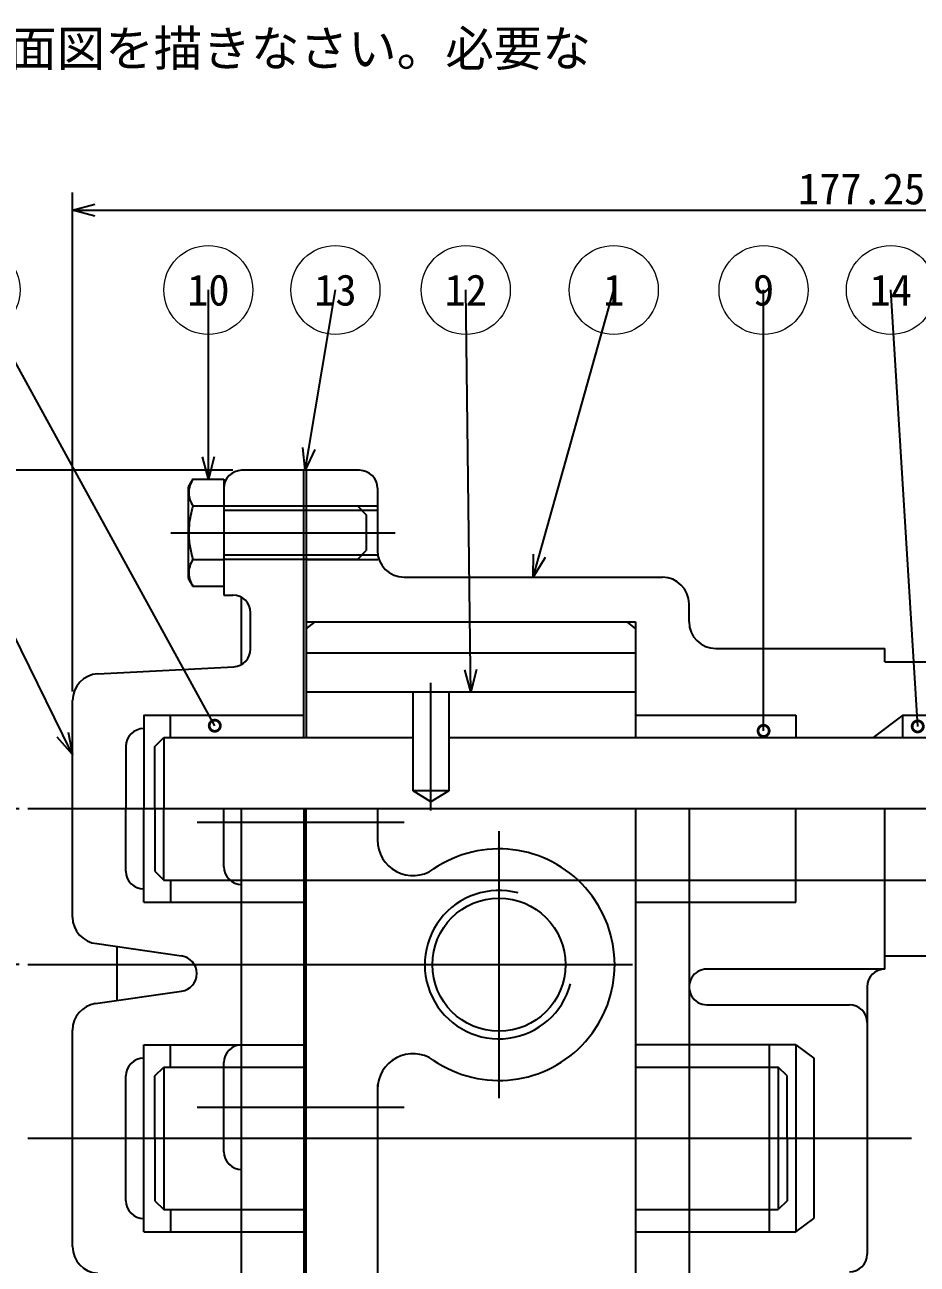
# Model space of a CAD drawing. Header units: millimetres. Extents: x 537 to 1000, y 82 to 403.
# Drawn here: x 773.8 to 874.1, y 154 to 293.2 of the extents above; entities that cross this region are included whole.
import ezdxf
from ezdxf import colors
from ezdxf.entities.mleader import LeaderData, LeaderLine
from ezdxf.enums import TextEntityAlignment as Align
from ezdxf.math import Vec2, Vec3

# ---------------------------------------------------------------- set-up
doc = ezdxf.new("R2010")
doc.units = ezdxf.units.MM
doc.layers.add('外形線', color=7, linetype='Continuous', lineweight=35)
doc.styles.add('ゴシック3.5', font='MS Gothic.ttf', dxfattribs={"height": 3.5})
doc.styles.add('横文字', font='MS Gothic.ttf', dxfattribs={"height": 3.5})
doc.dimstyles.new('機械', dxfattribs={"dimtxt": 3.5, "dimasz": 2.5, "dimexe": 2, "dimexo": 1, "dimtad": 3, "dimdsep": 46, "dimtxsty": '横文字', "dimblk": 'OPEN30', "dimcen": 0, "dimazin": 2, "dimtfac": 1, "dimtmove": 0, "dimatfit": 3, "dimldrblk": 'OPEN30', "dimfxl": 1, "dimarcsym": 0})

# ---------------------------------------------------------------- blocks, each defined once
blk = doc.blocks.new('_Open30')
at = {"color": 0, "linetype": 'ByBlock', "lineweight": -2}
for p, q in [((-1, 0.26794919), (0, 0)), ((0, 0), (-1, -0.26794919)), ((0, 0), (-1, 0))]:
    blk.add_line(p, q, dxfattribs=at)
blk = doc.blocks.new('*D31')
at = {"color": 0, "lineweight": -2, "transparency": 16777216}
for p, q in [((773.184446910353, 187.6663427337858), (769.2964217804229, 187.6663427337858)), ((771.2964217804229, 113.666342733786), (771.2964217804229, 185.1663427337858)), ((812.434446910353, 111.1663427337861), (769.2964217804229, 111.166342733786))]:
    blk.add_line(p, q, dxfattribs=at)
at = {"layer": 'Defpoints', "color": 0, "transparency": 16777216}
for p in [(771.2964217804229, 187.6663427337858), (774.184446910353, 187.6663427337858), (813.434446910353, 111.1663427337861)]:
    blk.add_point(p, dxfattribs=at)
at = {"color": 0, "lineweight": -2, "transparency": 16777216, "xscale": 2.5, "yscale": 2.5, "zscale": 2.5}
for p, rotation in [((771.2964217804229, 187.6663427337858), 90), ((771.2964217804229, 111.166342733786), 270)]:
    blk.add_blockref('_Open30', p, dxfattribs=dict(at, rotation=rotation))
at = {"color": 0, "transparency": 16777216, "insert": (768.9214217804226, 149.4163427337857), "char_height": 3.5, "attachment_point": 5, "rotation": 90, "style": '横文字'}
blk.add_mtext('76.5', dxfattribs=at)
blk = doc.blocks.new('*D32')
at = {"color": 0, "lineweight": -2, "transparency": 16777216}
for p, q in [((773.1844477299173, 205.1663427337861), (762.8578975264954, 205.1663427337861)), ((764.8578975264954, 113.666342733786), (764.8578975264954, 202.6663427337861)), ((812.434446910353, 111.1663427337861), (762.8578975264954, 111.166342733786))]:
    blk.add_line(p, q, dxfattribs=at)
at = {"layer": 'Defpoints', "color": 0, "transparency": 16777216}
for p in [(764.8578975264954, 205.1663427337861), (774.1844477299173, 205.1663427337861), (813.434446910353, 111.1663427337861)]:
    blk.add_point(p, dxfattribs=at)
at = {"color": 0, "lineweight": -2, "transparency": 16777216, "xscale": 2.5, "yscale": 2.5, "zscale": 2.5}
for p, rotation in [((764.8578975264954, 205.1663427337861), 90), ((764.8578975264954, 111.166342733786), 270)]:
    blk.add_blockref('_Open30', p, dxfattribs=dict(at, rotation=rotation))
at = {"color": 0, "transparency": 16777216, "insert": (762.4828975264953, 158.1663427337858), "char_height": 3.5, "attachment_point": 5, "rotation": 90, "style": '横文字'}
blk.add_mtext('94', dxfattribs=at)
blk = doc.blocks.new('*D33')
at = {"color": 0, "lineweight": -2, "transparency": 16777216}
for p, q in [((797.1844467911442, 243.1663427337861), (756.0797808486118, 243.1663427337861)), ((758.0797808486118, 113.666342733786), (758.0797808486118, 240.6663427337861)), ((812.434446910353, 111.1663427337861), (756.0797808486118, 111.166342733786))]:
    blk.add_line(p, q, dxfattribs=at)
at = {"layer": 'Defpoints', "color": 0, "transparency": 16777216}
for p in [(758.0797808486118, 243.1663427337861), (798.1844467911442, 243.1663427337861), (813.434446910353, 111.1663427337861)]:
    blk.add_point(p, dxfattribs=at)
at = {"color": 0, "lineweight": -2, "transparency": 16777216, "xscale": 2.5, "yscale": 2.5, "zscale": 2.5}
for p, rotation in [((758.0797808486118, 243.1663427337861), 90), ((758.0797808486118, 111.166342733786), 270)]:
    blk.add_blockref('_Open30', p, dxfattribs=dict(at, rotation=rotation))
at = {"color": 0, "transparency": 16777216, "insert": (755.7047808486117, 177.1663427337858), "char_height": 3.5, "attachment_point": 5, "rotation": 90, "style": '横文字'}
blk.add_mtext('132', dxfattribs=at)
blk = doc.blocks.new('*D35')
at = {"color": 0, "lineweight": -2, "transparency": 16777216}
for p, q in [((779.1844469103526, 218.3194490336414), (779.1844469103526, 274.371563225184)), ((956.4344399962138, 251.1663445219253), (956.4344399962138, 274.371563225184)), ((781.6844469103526, 272.371563225184), (953.9344399962138, 272.371563225184))]:
    blk.add_line(p, q, dxfattribs=at)
at = {"layer": 'Defpoints', "color": 0, "transparency": 16777216}
for p in [(956.4344399962138, 272.371563225184), (956.4344399962138, 250.1663445219253), (779.1844469103526, 217.3194490336414)]:
    blk.add_point(p, dxfattribs=at)
at = {"color": 0, "lineweight": -2, "transparency": 16777216, "xscale": 2.5, "yscale": 2.5, "zscale": 2.5, "rotation": 180}
blk.add_blockref('_Open30', (779.1844469103526, 272.371563225184), dxfattribs=at)
at = {"color": 0, "lineweight": -2, "transparency": 16777216, "xscale": 2.5, "yscale": 2.5, "zscale": 2.5}
blk.add_blockref('_Open30', (956.4344399962138, 272.371563225184), dxfattribs=at)
at = {"color": 0, "transparency": 16777216, "insert": (867.8094434532832, 274.746563225184), "char_height": 3.5, "attachment_point": 5, "style": '横文字'}
blk.add_mtext('177.25', dxfattribs=at)
blk = doc.blocks.new('照合番号')
at = {"linetype": 'Continuous', "lineweight": 18, "transparency": 16777216}
blk.add_circle((0, 0), 5, dxfattribs=at)
at = {"linetype": 'Continuous', "lineweight": 18, "transparency": 16777216, "style": 'ゴシック3.5'}
blk.add_attdef('照合番号', text='', height=3.5, dxfattribs=at).set_placement((0, 0), align=Align.MIDDLE_CENTER)
blk = doc.blocks.new('_DotSmall')
at = {"color": 0, "linetype": 'ByBlock', "const_width": 0.5}
blk.add_lwpolyline([(-0.0625, 0, 1), (0.0625, 0, 1)], format="xyb", close=True, dxfattribs=at)

msp = doc.modelspace()

# ---------------------------------------------------------------- linework, layer by layer
for p, q in [((792.6991657707404, 242.1663415640446), (792.1844470668148, 241.2748218536231)), ((792.6991657707404, 242.1663415640446), (796.1844467911433, 242.1663415640446)), ((796.1844467911433, 242.1663415640446), (796.1844467911437, 229.166342733786)), ((800.1844469103526, 243.166342733786), (798.1844467911437, 243.166342733786)), ((811.4344469625066, 243.1663415118908), (800.1844469811331, 243.1663415118908)), ((805.4344469103526, 243.1663415118908), (805.1844468984782, 243.1663415118908)), ((805.1844468984782, 213.1663431137656), (805.1844468984782, 243.1663415118908)), ((805.4344469103526, 243.1663415118908), (805.4344469103526, 224.6438982620691)), ((792.1844470668148, 241.2748218536231), (792.1844470668148, 231.057861170158)), ((813.4344472903322, 241.1663411840652), (813.4344472903322, 234.166341899321)), ((792.6991657707404, 239.1663410723063), (811.1844467911433, 239.1663415118906)), ((811.6844467911433, 238.6663415118906), (796.1844467911433, 238.6663415118906)), ((805.4344469103526, 239.1663415118906), (813.4344469103526, 239.1663415118906)), ((813.4344469103526, 238.6663415118906), (805.4344469103526, 238.6663415118906)), ((811.1844467911433, 239.1663415118906), (812.1844467911433, 238.1663415118906)), ((812.1844467911433, 238.1663415118906), (812.1844467911433, 234.166341951475)), ((790.2338982291199, 236.1656784088761), (815.4344469103526, 236.1663415118906)), ((811.1844467911433, 233.166341924001), (812.1844467911433, 234.166341951475)), ((792.6991657707404, 233.1663419514748), (796.1844467911433, 233.1663419514748)), ((796.1844467911433, 233.6663415118906), (811.684446365296, 233.6663415118906)), ((811.1844467911433, 233.166341924001), (796.1844467911433, 233.1663415118906)), ((805.4344469103526, 233.6663415118906), (813.4394945921035, 233.6663415118906)), ((805.4344469103526, 233.1663415118906), (813.4811690966035, 233.1663415118906)), ((792.1844470668148, 231.057861170158), (792.6991657707404, 230.1663395970913)), ((816.4344468507479, 231.1663432702278), (845.4344460162829, 231.1663432702278)), ((792.6991657707404, 230.1663395970913), (796.1844467911433, 230.1663395970913)), ((796.1844467911437, 229.166342733786), (797.1844468172203, 229.166342733786)), ((798.1844471189688, 221.380376322553), (798.1844471189688, 228.89839336714)), ((799.1844468172203, 223.1118171013397), (799.1844468172203, 227.166342733786)), ((848.4344483706664, 226.1663424506639), (848.4344483706664, 228.1663427784895)), ((805.4344469103526, 225.378877548859), (806.43444695785, 226.1663424506639)), ((805.4344469103526, 226.1663424506639), (842.4344473871897, 226.1663424506639)), ((841.4344453606318, 226.1663424506639), (842.4344473871897, 225.378877548859)), ((842.4344473871897, 226.1663424506639), (842.4344473871897, 213.1663431137656)), ((805.4344469103526, 222.666342733786), (842.4344469103526, 222.666342733786)), ((851.4344469997595, 223.1663419589256), (870.4344445261668, 223.1663419589256)), ((870.4344445261668, 221.666342644379), (870.4344445261668, 223.1663419589256)), ((805.4344469103526, 221.4446524813627), (805.4344469103526, 213.1663431137656)), ((870.4344445261668, 221.666342644379), (894.4344484600733, 221.666342644379)), ((782.0274384114455, 220.315337246642), (797.2891192305397, 221.1151691809152)), ((819.4344473424862, 204.9646215130431), (819.4344473424862, 219.2913423240041)), ((779.1844477299164, 193.0132359921788), (779.1844477299164, 217.3194494753932)), ((779.1844477299164, 205.166342733786), (779.1844477299164, 217.3194494753932)), ((805.4344469103526, 218.291342733786), (842.4344469103526, 218.291342733786)), ((817.4344470146607, 207.1663428287809), (817.4344470146607, 218.2913423240041)), ((821.4344476703118, 218.2913423240041), (821.4344476703118, 207.1663428287809)), ((787.1844471785735, 215.666342592225), (787.1844471785735, 205.166342733786)), ((787.1844471785735, 215.666342592225), (805.1844468984782, 215.666342592225)), ((790.1844468984782, 213.1663431137656), (790.1844468984782, 215.666342592225)), ((842.4344473871897, 215.666342592225), (860.4344466123293, 215.666342592225)), ((860.4344466123293, 215.666342592225), (860.4344466123293, 213.1663431137656)), ((872.4344485792826, 215.666342592225), (869.1011097325218, 213.1663431137654)), ((872.4344485792826, 213.1663431137656), (872.4344485792826, 215.666342592225)), ((872.4344485792826, 215.666342592225), (891.4344498309802, 215.666342592225)), ((787.1844468507479, 214.1663423463558), (787.1844471785735, 214.1663423463558)), ((788.4344459864806, 212.1663429498528), (789.4344461503933, 213.1663431137656)), ((789.4344461503933, 213.1663431137656), (817.4344470146607, 213.1663431137656)), ((789.4344461503933, 213.1663431137656), (789.4344461503933, 205.166342733786)), ((821.4344476703118, 213.1663431137656), (956.4344399962138, 213.1663431137656)), ((785.1844468507479, 212.1663423463558), (785.1844468507479, 205.166342733786)), ((788.4344459864806, 205.166342733786), (788.4344459864806, 212.1663429498528)), ((821.4344476703118, 207.1663428287809), (817.4344470146607, 207.1663428287809)), ((819.4344473424862, 205.9646215130431), (817.4344470146607, 207.1663428287809)), ((821.4344476703118, 207.1663428287809), (819.4344473424862, 205.9646215130431)), ((961.4344399962138, 205.166342733786), (774.1844477299164, 205.166342733786)), ((785.1844468507479, 198.1663431212162), (785.1844468507479, 205.166342733786)), ((787.1844471785735, 194.666342875347), (787.1844471785735, 205.166342733786)), ((788.4344459864806, 205.166342733786), (788.4344459864806, 198.1663425177192)), ((789.4344461503933, 197.1663423538064), (789.4344461503933, 205.166342733786)), ((796.1844469103526, 198.666342733786), (796.1844467911433, 205.166342733786)), ((798.1844471189688, 136.6145066390825), (798.1844471189688, 205.166342733786)), ((805.1844468984782, 205.166342733786), (805.1844468984782, 132.1663438066696)), ((805.4344469103526, 132.166342733786), (805.4344469103526, 205.166342733786)), ((813.4344469103526, 205.166342733786), (813.4344469103526, 201.666342733786)), ((842.4344469103526, 205.166342733786), (842.4344469103526, 147.166342733786)), ((848.434446910353, 205.1663427337858), (848.4344469103526, 147.166342733786)), ((860.4344469103526, 194.666342733786), (860.4344469103526, 205.166342733786)), ((870.4344469103526, 187.166342733786), (870.4344469103526, 205.1663427337858)), ((793.1844468186532, 203.666342733786), (816.4344469103526, 203.666342733786)), ((827.0780976713459, 202.666342733786), (827.0780976713459, 172.666342733786)), ((788.4344459864806, 198.1663425177192), (789.4344461503933, 197.1663423538064)), ((789.4344461503933, 197.1663423538064), (899.4344436917017, 197.1663423538064)), ((790.1844468984782, 197.1663423538064), (790.1844468984782, 194.666342875347)), ((787.1844471785735, 194.666342875347), (805.1844468984782, 194.666342875347)), ((842.4344469103526, 194.666342733786), (860.4344469103526, 194.666342733786)), ((781.902876578054, 190.0264793048741), (791.4356402893982, 188.6468277408801)), ((784.1844466868351, 183.6401598683565), (784.1844466868351, 189.6962737250174)), ((870.4344445261668, 188.666342823193), (875.4344472083758, 188.666342823193)), ((774.1844469103526, 187.6663427337858), (842.0780976713459, 187.666342733786)), ((870.4344469103526, 187.166342733786), (850.4344469103526, 187.166342733786)), ((868.4344469103526, 185.166342733786), (868.4344469103526, 155.166342733786)), ((781.7547418607555, 183.2885151444498), (791.4356402893982, 184.6896058524937)), ((850.4344469103526, 183.166342733786), (866.4344469103526, 183.166342733786)), ((779.1844477299164, 156.0132345840191), (779.1844477299164, 180.3194499298786)), ((787.1844471785735, 178.666342592225), (805.1844468984782, 178.666342592225)), ((787.1844471785735, 157.666342875347), (787.1844471785735, 178.666342592225)), ((790.1844468984782, 176.1663431137656), (790.1844468984782, 178.666342592225)), ((860.4344469103526, 178.666342733786), (842.4344469103526, 178.666342733786)), ((857.4344469103526, 178.666342733786), (857.4344469103526, 157.666342733786)), ((860.4344469103526, 178.666342733786), (860.4344469103526, 157.666342733786)), ((860.4344469103526, 178.666342733786), (862.4344469103526, 177.166342733786)), ((862.4344469103526, 177.166342733786), (862.4344469103526, 159.166342733786)), ((788.4344459156509, 175.1663421403687), (789.4344460694451, 176.1663423144)), ((789.4344460694451, 176.1663423144), (805.4344469103526, 176.1663424762967)), ((789.4344460694451, 176.1663423144), (789.4344460694451, 160.1663424347548)), ((796.1844467911433, 174.6663423910593), (796.1844469103526, 176.666342733786)), ((842.4344469103526, 176.1663428506827), (858.4344469337125, 176.1663430125798)), ((859.4344471077438, 175.1663428587854), (858.4344469337125, 176.1663430125798)), ((858.4344469337125, 176.1663430125798), (858.4344470146607, 160.1663423538064)), ((785.1844468507479, 161.1663431212162), (785.1844468507479, 175.1663423463558)), ((788.4344459864806, 168.1663419243018), (788.4344459156509, 175.1663421403687)), ((796.1844467911433, 168.6663432702278), (796.1844467911433, 174.6663423910593)), ((813.4344469103526, 174.2022956598846), (813.4344469103526, 115.2022956598846)), ((859.4344471785735, 168.1663426427185), (859.4344471077438, 175.1663428587854)), ((793.1844467911433, 171.666342733786), (816.4344469103526, 171.666342733786)), ((796.1844469103526, 166.666342733786), (796.1844467911433, 168.6663432702278)), ((873.4344469103526, 168.1663427590825), (774.1844477299164, 168.1663422569488)), ((788.4344459864806, 168.166342733786), (788.4344459864806, 161.1663425177192)), ((859.4344471785735, 168.166342733786), (859.4344471785735, 161.1663425177192)), ((788.4344459864806, 161.1663425177192), (789.4344461503933, 160.1663423538064)), ((789.4344461503933, 160.1663423538064), (805.4344469103526, 160.1663423538064)), ((790.1844468984782, 160.1663423538064), (790.1844468984782, 157.666342875347)), ((842.4344469103526, 160.1663423538064), (858.4344470146607, 160.1663423538064)), ((859.4344471785735, 161.1663425177192), (858.4344470146607, 160.1663423538064)), ((860.4344469103526, 157.666342733786), (862.4344469103526, 159.166342733786)), ((787.1844471785735, 157.666342875347), (805.1844468984782, 157.666342875347)), ((842.4344469103526, 157.666342733786), (860.4344469103526, 157.666342733786))]:
    msp.add_line(p, q)
msp.add_circle((827.0780976713459, 187.666342733786), 7.475)
for centre, radius, start, end in [((798.1844467911437, 241.166342733786), 2, 90, 180), ((811.4344469103526, 241.166342733786), 2, 0, 90), ((816.4344469103526, 234.166342733786), 3, 180, 270), ((845.4344469103526, 228.166342733786), 3, 0, 90), ((797.1844468172203, 227.166342733786), 2, 0, 90), ((851.4344469103526, 226.166342733786), 3, 180, 270), ((797.1844469103526, 223.1124274528765), 2, 273.0000000000056, 0), ((782.1844469103526, 217.3194490336414), 3.000000000000021, 93.0000000000056, 180), ((787.1844468507479, 212.1663423463558), 2, 90, 180), ((817.4344469103526, 201.666342733786), 4, 180, 304.5603217799968), ((827.0780976713459, 187.666342733786), 13.00000000000001, 235.4396782200032, 124.5603217799968), ((787.1844468507479, 198.1663431212162), 2, 180, 270), ((798.1844469103526, 198.666342733786), 2, 180, 270), ((827.0780976713459, 187.666342733786), 8.330999999999998, 75.00000000000556, 345.0000000000056), ((782.1844469103526, 193.0132364339306), 3, 180, 264.6144760178065), ((791.1491702563335, 186.6689832596994), 2, 278.2350862360047, 81.72099866717176), ((850.4344469103526, 185.166342733786), 2, 90, 270.0000011238608), ((870.4344469103526, 185.166342733786), 2, 90, 180), ((782.1844469103526, 180.3194490336414), 3.000000000000021, 98.23508623600475, 180), ((866.4344469103526, 181.166342733786), 2, 0, 90), ((798.1844469103526, 176.666342733786), 2, 90, 180), ((787.1844468507479, 175.1663423463558), 2, 90, 180), ((817.4344469103526, 173.666342733786), 4.000000000000029, 55.43967822000322, 180), ((798.1844469103526, 166.666342733786), 2, 180, 270), ((787.1844468507479, 161.1663431212162), 2, 180, 270), ((782.1844469103526, 156.0132364339306), 3.000000000000021, 180, 266.9999999999944), ((866.4344469103526, 155.166342733786), 2, 270, 0)]:
    msp.add_arc(centre, radius, start, end)
for points, knots in [([(792.6991657707404, 242.1663415640446), (792.5651210596352, 241.9059678127087), (792.294124903658, 241.3795741553427), (792.1949773626093, 240.5996460004101), (792.3404877297826, 239.8540694930598), (792.5788781693391, 239.3969802325043), (792.6991657707404, 239.1663410723063)], [0, 0, 0, 0, 0.2645992391752515, 0.534936261935612, 0.7653370594281129, 0.9999999999999999, 0.9999999999999999, 0.9999999999999999, 0.9999999999999999]), ([(792.6991657707404, 239.1663410723063), (792.5217637322357, 238.4446302134729), (792.2231300922117, 237.2297222979003), (792.2228375426698, 235.4522524807471), (792.4242409531616, 234.1751473150966), (792.6300099663172, 233.4201013139148), (792.6991657707404, 233.1663419514748)], [0, 0, 0, 0, 0.3649050536690352, 0.6142709822206819, 0.8703624024588442, 1, 1, 1, 1]), ([(792.6991657707404, 233.1663419514748), (792.565121096432, 232.9059678988065), (792.294125627725, 232.3795748227215), (792.1949771663294, 231.5996423856775), (792.3404881540455, 230.8540729507931), (792.5788782089612, 230.3969806084631), (792.6991657707404, 230.1663395970913)], [0, 0, 0, 0, 0.2645998709489973, 0.5349363293816867, 0.7653367921307749, 1, 1, 1, 1]), ([(805.4344469103526, 224.6438982620691), (805.4344469103526, 224.1200177806511), (805.4344469103526, 223.3900136438392), (805.4344469103526, 222.2682990859294), (805.4344469103526, 221.7189990444917), (805.4344469103526, 221.4446524813627)], [0, 0, 0, 0, 0.5598970891456267, 0.7801916768475405, 1, 1, 1, 1])]:
    msp.add_open_spline(points, degree=3, knots=knots)

# ---------------------------------------------------------------- texts
at = {"layer": '外形線', "insert": (594.6310423727937, 365.8810920705971), "char_height": 4, "attachment_point": 1, "style": '横文字'}
msp.add_mtext_dynamic_manual_height_columns('\\pxqj;{\\fMS Mincho|b0|i0|c128|p17;課題図は歯車ポンプの組立図を１：１で描いたものである。\\fMS Mincho|b0|i0|c0|p17;\\P\\fMS Mincho|b0|i0|c128|p17;・主投影図は、課題図の部品④の軸線を基準に断面図としている。\\P\\pq*;Y方向から見た図を左側面図としている。左側面図の左側(L側)は、部品②を含む場合の形状を記載している。右側(R側)は、部品②、⑨、⑩、⑬を含まない場合の形状を記載している。\\P・部品①②③⑦は鋳造で製造し、はめあい部、ねじ部、部品④、部品⑤、部品⑥との接触部には除去加工を設ける。はめあい部は、Ra1.6にする。それ以外の加工部はRa6.3とする。\\P・はめあい部「部品②と部品⑨：H7-k6」\\P・部品⑩は部品①②⑬の固定に用いている。通し穴の大きさは、φ6.5㎜とする。また、位置度公差を設け、最大実体公差0.5とする。部品④の軸を基準に部品⑥の軸は平行度公差0.02とする。部品⑨との接触面には、同心度公差0.02を設ける。（部品②と接触する部品⑨の個数は2つである）指示のない交差はJIS B 0419-mK\\P・Y方向から見た部品②を主投影図として描きなさい。右側面図は片側断面図を描きなさい。必要な場合は、背面図を描きなさい。}', width=246.8282402923242, gutter_width=25, heights=[98.13136368339752], dxfattribs=at)

# ---------------------------------------------------------------- dimensions: what is measured, and where the dimension line sits
dim = msp.add_linear_dim(base=(956.4344399962138, 272.371563225184), p1=(779.1844469103526, 217.3194490336414), p2=(956.4344399962138, 250.1663445219253), dimstyle='機械')
dim.commit()
dim.dimension.update_dxf_attribs({"geometry": '*D35', "text_midpoint": (867.8094434532832, 272.371563225184), "dimtype": 160})
for base, p2, picture, middle in [((758.0797808486118, 243.1663427337861), (798.1844467911437, 243.166342733786), '*D33', (755.7047808486117, 177.1663427337858)), ((764.8578975264954, 205.1663427337861), (774.1844477299169, 205.166342733786), '*D32', (762.4828975264953, 158.1663427337858)), ((771.2964217804229, 187.6663427337858), (774.1844469103526, 187.6663427337858), '*D31', (768.9214217804226, 149.4163427337857))]:
    dim = msp.add_linear_dim(base=base, p1=(813.4344469103526, 111.166342733786), p2=p2, angle=90, dimstyle='機械')
    dim.commit()
    dim.dimension.update_dxf_attribs({"geometry": picture, "text_midpoint": middle})

# ---------------------------------------------------------------- leaders
ml = msp.add_multileader_block('Standard')
ml.set_content('照合番号', color=256)
ml.set_attribute('照合番号', '2', width=0)
ml.set_leader_properties(linetype='ByLayer', lineweight=-1)
ml.set_arrow_properties(name='OPEN30')
ml.build(insert=Vec2(0, 0))
ml.multileader.update_dxf_attribs({"has_dogleg": 0, "text_left_attachment_type": 5, "text_right_attachment_type": 5, "dogleg_length": 0, "arrow_head_size": 2.5, "block_connection_type": 1})
ctx = ml.context
ctx.base_point, ctx.char_height, ctx.arrow_head_size, ctx.plane_origin = Vec3(753.5523124856713, 263.4116768476445), 3.5, 2.5, Vec3(779.1844477299169, 211.2428961045896)
ctx.left_attachment, ctx.right_attachment, ctx.attachment_type = 5, 5, 1
notes = []
notes.append((ctx, [(0, (1, 1, 0), (753.5523124856713, 263.4116768476445), (-1, 0), 0, [(0, [(779.1844477299164, 211.2428961045896)], 0, [])])]))
ctx.block.insert = Vec3(753.5523124856713, 263.4116768476445)
ml = msp.add_multileader_block('Standard')
ml.set_content('照合番号', color=256)
ml.set_attribute('照合番号', '9', width=0)
ml.set_leader_properties(linetype='ByLayer', lineweight=-1)
ml.set_arrow_properties(name='DOTSMALL')
ml.build(insert=Vec2(0, 0))
ml.multileader.update_dxf_attribs({"has_dogleg": 0, "text_left_attachment_type": 5, "text_right_attachment_type": 5, "dogleg_length": 0, "arrow_head_size": 2.5, "block_connection_type": 1})
ctx = ml.context
ctx.base_point, ctx.char_height, ctx.arrow_head_size, ctx.plane_origin = Vec3(768.3034893759655, 263.4116768476445), 3.5, 2.5, Vec3(795.1646670885048, 214.4919636523418)
ctx.left_attachment, ctx.right_attachment, ctx.attachment_type = 5, 5, 1
notes.append((ctx, [(0, (1, 1, 0), (768.3034893759655, 263.4116768476445), (-1, 0), 0, [(0, [(795.1646670885048, 214.4919636523418)], 0, [])])]))
ctx.block.insert = Vec3(768.3034893759655, 263.4116768476445)
ml = msp.add_multileader_block('Standard')
ml.set_content('照合番号', color=256)
ml.set_attribute('照合番号', '10', width=0)
ml.set_leader_properties(linetype='ByLayer', lineweight=-1)
ml.set_arrow_properties(name='OPEN30')
ml.build(insert=Vec2(0, 0))
ml.multileader.update_dxf_attribs({"has_dogleg": 0, "text_left_attachment_type": 5, "text_right_attachment_type": 5, "dogleg_length": 0, "arrow_head_size": 2.5, "block_connection_type": 1})
ctx = ml.context
ctx.base_point, ctx.char_height, ctx.arrow_head_size, ctx.plane_origin = Vec3(794.4418062809418, 263.4116768476445), 3.5, 2.5, Vec3(794.4418062809418, 242.1663415640446)
ctx.left_attachment, ctx.right_attachment, ctx.attachment_type = 5, 5, 1
notes.append((ctx, [(0, (1, 1, 0), (794.4418062809418, 263.4116768476445), (1, 0), 0, [(0, [(794.4418062809418, 242.1663415640446)], 0, [])])]))
ctx.block.insert = Vec3(794.4418062809418, 263.4116768476445)
ml = msp.add_multileader_block('Standard')
ml.set_content('照合番号', color=256)
ml.set_attribute('照合番号', '13', width=0)
ml.set_leader_properties(linetype='ByLayer', lineweight=-1)
ml.set_arrow_properties(name='OPEN30')
ml.build(insert=Vec2(0, 0))
ml.multileader.update_dxf_attribs({"has_dogleg": 0, "text_left_attachment_type": 5, "text_right_attachment_type": 5, "dogleg_length": 0, "arrow_head_size": 2.5, "block_connection_type": 1})
ctx = ml.context
ctx.base_point, ctx.char_height, ctx.arrow_head_size, ctx.plane_origin = Vec3(808.7167196811579, 263.4116768476445), 3.5, 2.5, Vec3(805.3094469044154, 243.1663415118908)
ctx.left_attachment, ctx.right_attachment, ctx.attachment_type = 5, 5, 1
notes.append((ctx, [(0, (1, 1, 0), (808.7167196811579, 263.4116768476445), (1, 0), 0, [(0, [(805.3094469044154, 243.1663415118908)], 0, [])])]))
ctx.block.insert = Vec3(808.7167196811579, 263.4116768476445)
ml = msp.add_multileader_block('Standard')
ml.set_content('照合番号', color=256)
ml.set_attribute('照合番号', '12', width=0)
ml.set_leader_properties(linetype='ByLayer', lineweight=-1)
ml.set_arrow_properties(name='OPEN30')
ml.build(insert=Vec2(0, 0))
ml.multileader.update_dxf_attribs({"has_dogleg": 0, "text_left_attachment_type": 5, "text_right_attachment_type": 5, "dogleg_length": 0, "arrow_head_size": 2.5, "block_connection_type": 1})
ctx = ml.context
ctx.base_point, ctx.char_height, ctx.arrow_head_size, ctx.plane_origin = Vec3(823.355745174304, 263.4116768476445), 3.5, 2.5, Vec3(820.3197307597134, 218.2913423240041)
ctx.left_attachment, ctx.right_attachment, ctx.attachment_type = 5, 5, 1
notes.append((ctx, [(1, (1, 1, 0), (823.355745174304, 263.4116768476445), (-1, 0), 0, [(0, [(823.9344469103526, 218.291342733786)], 0, [])])]))
ctx.block.insert = Vec3(823.355745174304, 263.4116768476445)
ml = msp.add_multileader_block('Standard')
ml.set_content('照合番号', color=256)
ml.set_attribute('照合番号', '1', width=0)
ml.set_leader_properties(linetype='ByLayer', lineweight=-1)
ml.set_arrow_properties(name='OPEN30')
ml.build(insert=Vec2(0, 0))
ml.multileader.update_dxf_attribs({"has_dogleg": 0, "text_left_attachment_type": 5, "text_right_attachment_type": 5, "dogleg_length": 0, "arrow_head_size": 2.5, "block_connection_type": 1})
ctx = ml.context
ctx.base_point, ctx.char_height, ctx.arrow_head_size, ctx.plane_origin = Vec3(839.972547781189, 263.4116768476445), 3.5, 2.5, Vec3(836.6153533420634, 231.1663432702278)
ctx.left_attachment, ctx.right_attachment, ctx.attachment_type = 5, 5, 1
notes.append((ctx, [(0, (1, 1, 0), (839.972547781189, 263.4116768476445), (1, 0), 0, [(0, [(830.9344464335154, 231.1663432702278)], 0, [])])]))
ctx.block.insert = Vec3(839.972547781189, 263.4116768476445)
ml = msp.add_multileader_block('Standard')
ml.set_content('照合番号', color=256)
ml.set_attribute('照合番号', '9', width=0)
ml.set_leader_properties(linetype='ByLayer', lineweight=-1)
ml.set_arrow_properties(name='DOTSMALL')
ml.build(insert=Vec2(0, 0))
ml.multileader.update_dxf_attribs({"has_dogleg": 0, "text_left_attachment_type": 5, "text_right_attachment_type": 5, "dogleg_length": 0, "arrow_head_size": 2.5, "block_connection_type": 1})
ctx = ml.context
ctx.base_point, ctx.char_height, ctx.arrow_head_size, ctx.plane_origin = Vec3(856.8050145135676, 263.4116768476445), 3.5, 2.5, Vec3(856.8050145135676, 213.9163427710389)
ctx.left_attachment, ctx.right_attachment, ctx.attachment_type = 5, 5, 1
notes.append((ctx, [(1, (1, 1, 0), (856.8050145135676, 263.4116768476445), (1, 0), 0, [(0, [(856.8050145135676, 213.9163427710389)], 0, [])])]))
ctx.block.insert = Vec3(856.8050145135676, 263.4116768476445)
ml = msp.add_multileader_block('Standard')
ml.set_content('照合番号', color=256)
ml.set_attribute('照合番号', '14', width=0)
ml.set_leader_properties(linetype='ByLayer', lineweight=-1)
ml.set_arrow_properties(name='DOTSMALL')
ml.build(insert=Vec2(0, 0))
ml.multileader.update_dxf_attribs({"has_dogleg": 0, "text_left_attachment_type": 5, "text_right_attachment_type": 5, "dogleg_length": 0, "arrow_head_size": 2.5, "block_connection_type": 1})
ctx = ml.context
ctx.base_point, ctx.char_height, ctx.arrow_head_size, ctx.plane_origin = Vec3(871.098300494567, 263.4116768476445), 3.5, 2.5, Vec3(874.1136646089981, 214.4163428529953)
ctx.left_attachment, ctx.right_attachment, ctx.attachment_type = 5, 5, 1
notes.append((ctx, [(0, (1, 1, 0), (871.098300494567, 263.4116768476445), (-1, 0), 0, [(0, [(874.1136646089981, 214.4163428529953)], 0, [])])]))
ctx.block.insert = Vec3(871.098300494567, 263.4116768476445)
for ctx, leaders in notes:
    for number, flags, end, landing, length, lines in leaders:
        leader = LeaderData()
        leader.index, (leader.has_last_leader_line, leader.has_dogleg_vector, leader.attachment_direction) = number, flags
        leader.last_leader_point, leader.dogleg_vector, leader.dogleg_length = Vec3(end), Vec3(landing), length
        for number, points, colour, breaks in lines:
            line = LeaderLine()
            line.index, line.vertices, line.color, line.breaks = number, Vec3.list(points), colors.encode_raw_color(colour), breaks
            leader.lines.append(line)
        ctx.leaders.append(leader)

doc.saveas('drawing.dxf')
